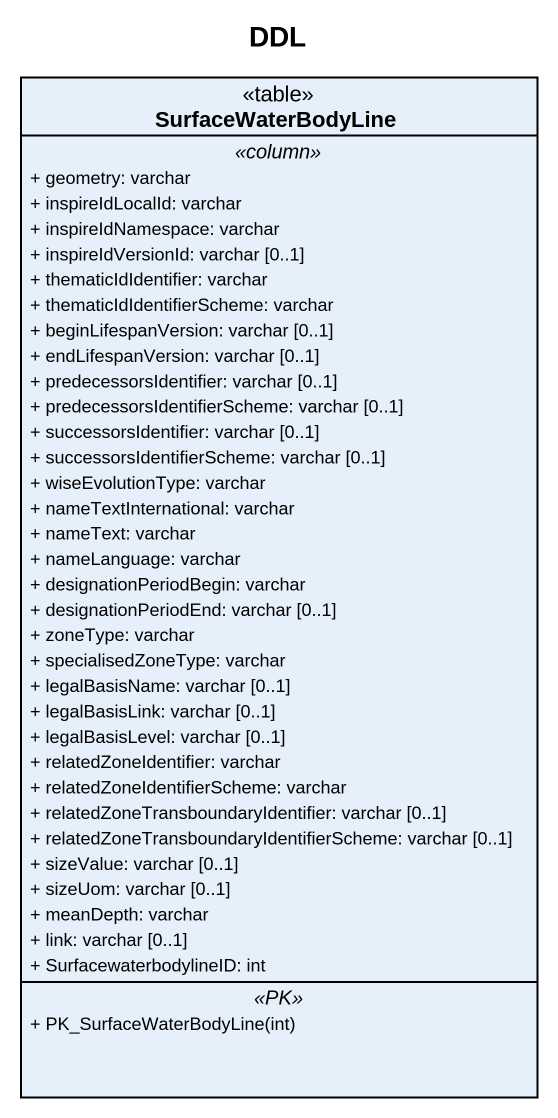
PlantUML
@startuml
title DDL
hide circle
hide empty members
skinparam classAttributeIconSize 0
class SurfaceWaterBodyLine <<table>> {
  .. <<column>> ..
  + geometry: varchar
  + inspireIdLocalId: varchar
  + inspireIdNamespace: varchar
  + inspireIdVersionId: varchar [0..1]
  + thematicIdIdentifier: varchar
  + thematicIdIdentifierScheme: varchar
  + beginLifespanVersion: varchar [0..1]
  + endLifespanVersion: varchar [0..1]
  + predecessorsIdentifier: varchar [0..1]
  + predecessorsIdentifierScheme: varchar [0..1]
  + successorsIdentifier: varchar [0..1]
  + successorsIdentifierScheme: varchar [0..1]
  + wiseEvolutionType: varchar
  + nameTextInternational: varchar
  + nameText: varchar
  + nameLanguage: varchar
  + designationPeriodBegin: varchar
  + designationPeriodEnd: varchar [0..1]
  + zoneType: varchar
  + specialisedZoneType: varchar
  + legalBasisName: varchar [0..1]
  + legalBasisLink: varchar [0..1]
  + legalBasisLevel: varchar [0..1]
  + relatedZoneIdentifier: varchar
  + relatedZoneIdentifierScheme: varchar
  + relatedZoneTransboundaryIdentifier: varchar [0..1]
  + relatedZoneTransboundaryIdentifierScheme: varchar [0..1]
  + sizeValue: varchar [0..1]
  + sizeUom: varchar [0..1]
  + meanDepth: varchar
  + link: varchar [0..1]
  + SurfacewaterbodylineID: int
  .. <<PK>> ..
  + PK_SurfaceWaterBodyLine(int)
}
@enduml
